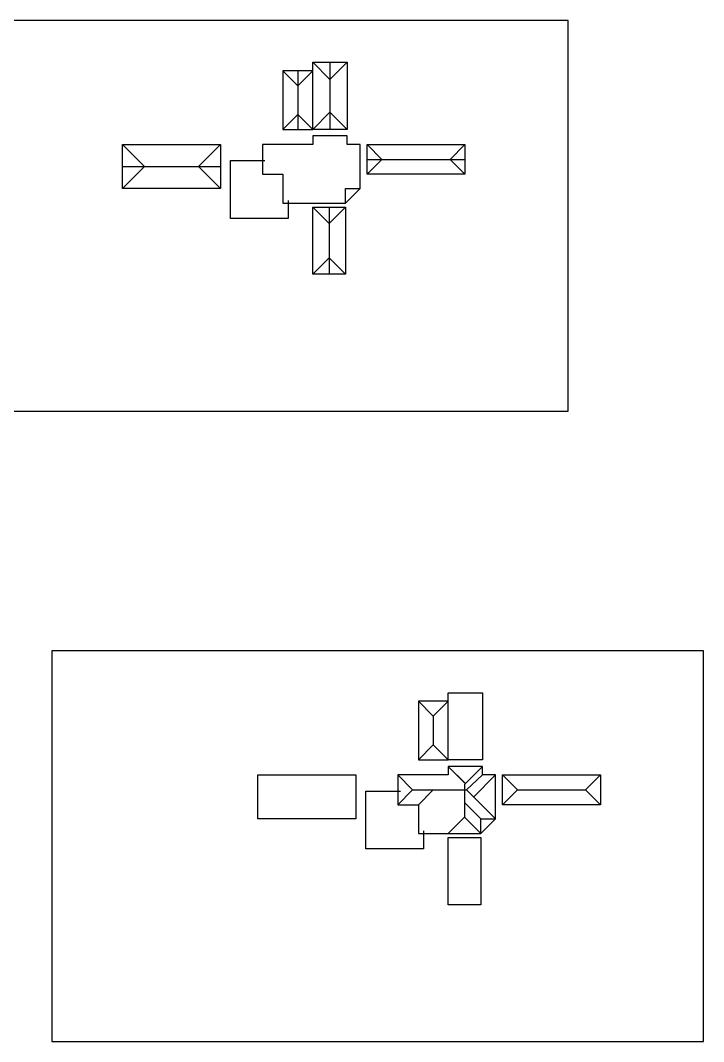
# Model space of a CAD drawing. Header units: inches. Extents: x 3882 to 20043, y -1483 to 3222.
# Drawn here: x 13607 to 16752, y -1483 to 3222 of the extents above; entities that cross this region are included whole.
import ezdxf

# ---------------------------------------------------------------- set-up
doc = ezdxf.new("R2010")
doc.units = ezdxf.units.IN
doc.header["$MEASUREMENT"] = 0
for name, color, linetype in [('SS - 00_Sketch_(130)', 130, 'Continuous'), ('SS - Masonry_(241)', 241, 'Continuous'), ('SS - Roof_(200)', 200, 'Continuous'), ('SS - Sheathing_(124)', 124, 'Continuous')]:
    doc.layers.add(name, color=color, linetype=linetype)

msp = doc.modelspace()

# ---------------------------------------------------------------- linework, layer by layer
for p, q in [((14953.39497, 3028.97254), (15032.52474, 2949.84276)), ((15032.52474, 3028.97254), (15032.52474, 2719.54383)), ((15032.52474, 2949.84276), (15111.65452, 3028.97254)), ((14815.85167, 2989.39676), (14884.62332, 2920.62511)), ((14884.62332, 2989.39676), (14884.62332, 2719.54383)), ((14884.62332, 2920.62511), (14953.39497, 2989.39676)), ((14815.85167, 2719.54383), (14884.62332, 2788.31548)), ((14884.62332, 2788.31548), (14953.39497, 2719.54383)), ((14953.39497, 2719.54383), (15032.52474, 2798.67361)), ((15032.52474, 2798.67361), (15111.65452, 2719.54383)), ((14077.50657, 2650.00639), (14178.62543, 2548.88754)), ((14528.07136, 2650.00639), (14426.95251, 2548.88754)), ((15203.19679, 2650.00639), (15271.69679, 2581.50639)), ((15653.76158, 2650.00639), (15585.26158, 2581.50639)), ((14077.50657, 2548.88754), (14528.07136, 2548.88754)), ((14178.62543, 2548.88754), (14077.50657, 2447.76869)), ((14426.95251, 2548.88754), (14528.07136, 2447.76869)), ((15203.19679, 2581.50639), (15653.76158, 2581.50639)), ((15271.69679, 2581.50639), (15203.19679, 2513.00639)), ((15585.26158, 2581.50639), (15653.76158, 2513.00639)), ((15104.0393, 2380.15346), (15104.0393, 2447.76869)), ((15104.0393, 2447.76869), (15171.65452, 2447.76869)), ((14953.39497, 2361.68214), (15028.71713, 2286.35997)), ((15028.71713, 2361.68214), (15028.71713, 2052.25343)), ((15028.71713, 2286.35997), (15104.0393, 2361.68214)), ((14953.39497, 2052.25343), (15028.71713, 2127.57559)), ((15028.71713, 2127.57559), (15104.0393, 2052.25343)), ((15439.3252, 85.02105), (15508.09685, 16.2494)), ((15508.09685, 16.2494), (15576.8685, 85.02105)), ((15508.09685, 16.2494), (15508.09685, -116.06023)), ((15439.3252, -184.83188), (15508.09685, -116.06023)), ((15508.09685, -116.06023), (15576.8685, -184.83188)), ((15826.67032, -254.36932), (15895.17032, -322.86932)), ((16277.23511, -254.36932), (16208.73511, -322.86932)), ((15895.17032, -322.86932), (15826.67032, -391.36932)), ((15895.17032, -322.86932), (16208.73511, -322.86932)), ((16208.73511, -322.86932), (16277.23511, -391.36932)), ((15576.8685, -524.22224), (15652.19066, -448.90008))]:
    msp.add_line(p, q)
for points in [[(13128.96334, 1421.85418), (15528.96334, 1421.85418), (16128.96334, 1421.85418), (16128.96334, 3221.85418), (13128.96334, 3221.85418)], [(14953.39497, 3028.97254), (15111.65452, 3028.97254), (15111.65452, 2719.54383), (14953.39497, 2719.54383)], [(14815.85167, 2719.54383), (14953.39497, 2719.54383), (14953.39497, 2989.39676), (14815.85167, 2989.39676)], [(14077.50657, 2650.00639), (14528.07136, 2650.00639), (14528.07136, 2447.76869), (14077.50657, 2447.76869)], [(15203.19679, 2650.00639), (15653.76158, 2650.00639), (15653.76158, 2513.00639), (15203.19679, 2513.00639)], [(14953.39497, 2361.68214), (15104.0393, 2361.68214), (15104.0393, 2052.25343), (14953.39497, 2052.25343)], [(13752.43687, -1482.52153), (16152.43687, -1482.52153), (16752.43687, -1482.52153), (16752.43687, 317.47847), (13752.43687, 317.47847)], [(15576.8685, 124.59683), (15735.12805, 124.59683), (15735.12805, -184.83188), (15576.8685, -184.83188)], [(15439.3252, -184.83188), (15576.8685, -184.83188), (15576.8685, 85.02105), (15439.3252, 85.02105)], [(14700.9801, -254.36932), (15151.54489, -254.36932), (15151.54489, -456.60702), (14700.9801, -456.60702)], [(15826.67032, -254.36932), (16277.23511, -254.36932), (16277.23511, -391.36932), (15826.67032, -391.36932)], [(15576.8685, -542.69357), (15727.51283, -542.69357), (15727.51283, -852.12228), (15576.8685, -852.12228)]]:
    msp.add_lwpolyline(points, close=True)
at = {"layer": 'SS - 00_Sketch_(130)'}
for p, q in [((15576.8685, -214.79353), (15655.99827, -293.92331)), ((15576.8685, -214.79353), (15652.19066, -290.1157)), ((15652.19066, -297.73092), (15735.12805, -214.79353)), ((15652.19066, -297.73092), (15652.19066, -448.90008)), ((15727.51283, -456.60702), (15652.19066, -381.28485)), ((15576.8685, -524.22224), (15652.19066, -448.90008)), ((15652.19066, -448.90008), (15727.51283, -524.22224)), ((15727.51283, -524.22224), (15727.51283, -456.60702)), ((15727.51283, -456.60702), (15795.12805, -456.60702))]:
    msp.add_line(p, q, dxfattribs=at)
at = {"layer": 'SS - Masonry_(241)'}
for points in [[(14839.85167, 2392.15346), (14839.85167, 2309.96076), (14573.85167, 2309.96076), (14573.85167, 2575.96076), (14733.08973, 2575.96076)], [(15463.3252, -512.22224), (15463.3252, -594.41495), (15197.3252, -594.41495), (15197.3252, -328.41495), (15356.56326, -328.41495)]]:
    msp.add_lwpolyline(points, dxfattribs=at)
at = {"layer": 'SS - Roof_(200)'}
for p, q in [((15344.56326, -254.36932), (15413.06326, -322.86932)), ((15661.39035, -322.86932), (15735.12805, -254.36932)), ((15795.12805, -254.36932), (15694.0092, -355.48817)), ((15413.06326, -322.86932), (15344.56326, -391.36932)), ((15413.06326, -322.86932), (15661.39035, -322.86932)), ((15507.8252, -322.86932), (15439.3252, -391.36932)), ((15661.39035, -322.86932), (15795.12805, -456.60702))]:
    msp.add_line(p, q, dxfattribs=at)
at = {"layer": 'SS - Sheathing_(124)'}
for points in [[(14932.43037, 2380.15346), (14932.43037, 2380.15346), (14978.43037, 2380.15346), (14978.43037, 2380.15346), (15104.0393, 2380.15346), (15171.65452, 2447.76869), (15171.65452, 2650.00639), (15111.65452, 2650.00639), (15111.65452, 2689.58218), (14953.39497, 2689.58218), (14953.39497, 2650.00639), (14721.08973, 2650.00639), (14721.08973, 2513.00639), (14815.85167, 2513.00639), (14815.85167, 2380.15346)], [(15555.9039, -524.22224), (15555.9039, -524.22224), (15601.9039, -524.22224), (15601.9039, -524.22224), (15727.51283, -524.22224), (15795.12805, -456.60702), (15795.12805, -254.36932), (15735.12805, -254.36932), (15735.12805, -214.79353), (15576.8685, -214.79353), (15576.8685, -254.36932), (15344.56326, -254.36932), (15344.56326, -391.36932), (15439.3252, -391.36932), (15439.3252, -524.22224)]]:
    msp.add_lwpolyline(points, close=True, dxfattribs=at)

doc.saveas('drawing.dxf')
